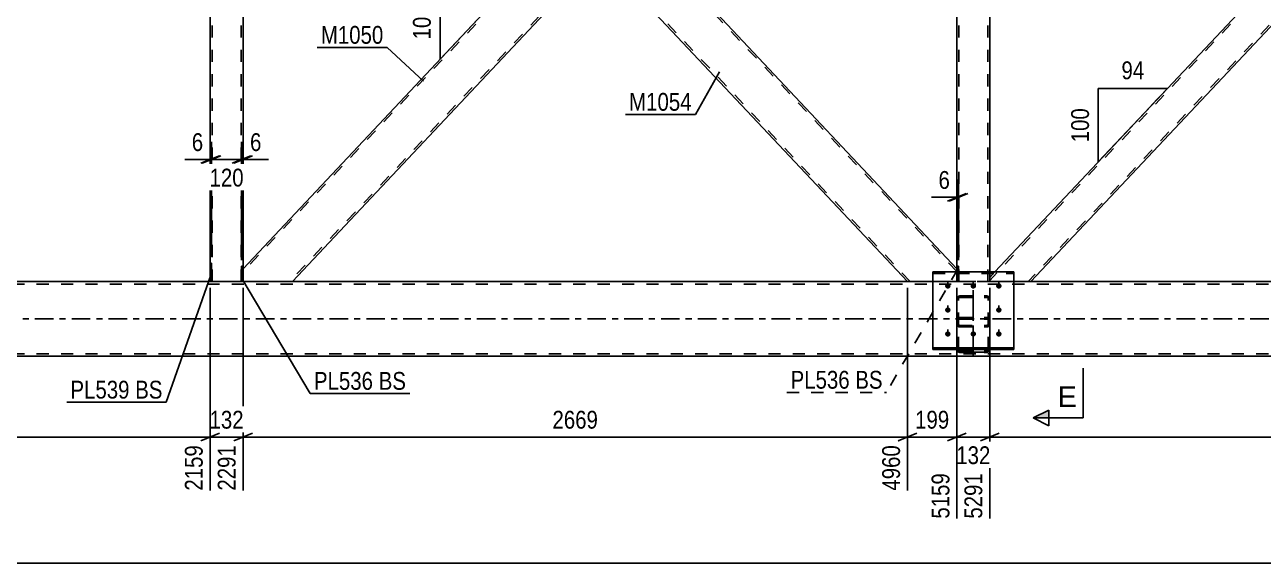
# Model space of a CAD drawing. Header units: millimetres. Extents: x -55 to 786, y -436 to 158.
# Drawn here: x 55.1 to 254.1, y -166.9 to -80.3 of the extents above; entities that cross this region are included whole.
import ezdxf

# ---------------------------------------------------------------- set-up
doc = ezdxf.new("R2010")
doc.units = ezdxf.units.MM
doc.linetypes.add('DXK_LINE_DOT2', pattern=[3.9198, 1.9599, -1.9599])
doc.linetypes.add('DXK_LINE_DOT3', pattern=[5.9187, 2.979, -0.9799, 0.9799, -0.9799])
doc.styles.add('Arial', font='ARIAL.TTF', dxfattribs={"height": 0.2})
doc.styles.add('Arial Narrow', font='ARIALN.TTF', dxfattribs={"height": 0.2})

# ---------------------------------------------------------------- blocks, each defined once
blk = doc.blocks.new('Bolt-761543994-4553 - 4531')
at = {"color": 1, "linetype": 'DXK_LINE_DOT2'}
for p, q in [((203.44, -122.73), (203.44, -121.6)), ((207.54, -122.73), (207.54, -121.6)), ((211.64, -122.73), (211.64, -121.6)), ((203.44, -126.58), (203.44, -125.45)), ((211.64, -126.58), (211.64, -125.45)), ((203.44, -130.44), (203.44, -129.3)), ((207.54, -130.44), (207.54, -129.3)), ((211.64, -130.44), (211.64, -129.3))]:
    blk.add_line(p, q, dxfattribs=at)
blk = doc.blocks.new('Part-761543994-4630 - 4531')
at = {"color": 2, "linetype": 'Continuous'}
for p, q in [((90.18, -119.14), (89.94, -119.14)), ((89.94, -119.14), (89.94, -121.6)), ((90.18, -119.14), (90.18, -121.6)), ((90.18, -121.6), (89.94, -121.6))]:
    blk.add_line(p, q, dxfattribs=at)
blk = doc.blocks.new('Bolt-761543994-4558 - 4531')
at = {"linetype": 'Continuous'}
for points in [[(203.44, -122.73), (203.35, -122.72), (203.26, -122.69), (203.18, -122.65), (203.11, -122.59), (203.06, -122.52), (203.02, -122.44), (203, -122.36), (203, -122.27), (203.02, -122.18), (203.06, -122.11), (203.11, -122.04), (203.18, -121.98), (203.26, -121.93), (203.35, -121.91), (203.44, -121.9), (203.53, -121.91), (203.62, -121.93), (203.7, -121.98), (203.77, -122.04), (203.82, -122.11), (203.86, -122.18), (203.88, -122.27), (203.88, -122.36), (203.86, -122.44), (203.82, -122.52), (203.77, -122.59), (203.7, -122.65), (203.62, -122.69), (203.53, -122.72)], [(207.54, -122.73), (207.45, -122.72), (207.36, -122.69), (207.28, -122.65), (207.21, -122.59), (207.16, -122.52), (207.12, -122.44), (207.1, -122.36), (207.1, -122.27), (207.12, -122.18), (207.16, -122.11), (207.21, -122.04), (207.28, -121.98), (207.36, -121.93), (207.45, -121.91), (207.54, -121.9), (207.63, -121.91), (207.72, -121.93), (207.8, -121.98), (207.87, -122.04), (207.92, -122.11), (207.96, -122.18), (207.98, -122.27), (207.98, -122.36), (207.96, -122.44), (207.92, -122.52), (207.87, -122.59), (207.8, -122.65), (207.72, -122.69), (207.63, -122.72)], [(211.64, -122.73), (211.55, -122.72), (211.46, -122.69), (211.38, -122.65), (211.31, -122.59), (211.26, -122.52), (211.22, -122.44), (211.2, -122.36), (211.2, -122.27), (211.22, -122.18), (211.26, -122.11), (211.31, -122.04), (211.38, -121.98), (211.46, -121.93), (211.55, -121.91), (211.64, -121.9), (211.73, -121.91), (211.82, -121.93), (211.9, -121.98), (211.97, -122.04), (212.02, -122.11), (212.06, -122.18), (212.08, -122.27), (212.08, -122.36), (212.06, -122.44), (212.02, -122.52), (211.97, -122.59), (211.9, -122.65), (211.82, -122.69), (211.73, -122.72)], [(203.44, -126.58), (203.35, -126.57), (203.26, -126.54), (203.18, -126.5), (203.11, -126.44), (203.06, -126.37), (203.02, -126.29), (203, -126.21), (203, -126.12), (203.02, -126.04), (203.06, -125.96), (203.11, -125.89), (203.18, -125.83), (203.26, -125.79), (203.35, -125.76), (203.44, -125.75), (203.53, -125.76), (203.62, -125.79), (203.7, -125.83), (203.77, -125.89), (203.82, -125.96), (203.86, -126.04), (203.88, -126.12), (203.88, -126.21), (203.86, -126.29), (203.82, -126.37), (203.77, -126.44), (203.7, -126.5), (203.62, -126.54), (203.53, -126.57)], [(211.64, -126.58), (211.55, -126.57), (211.46, -126.54), (211.38, -126.5), (211.31, -126.44), (211.26, -126.37), (211.22, -126.29), (211.2, -126.21), (211.2, -126.12), (211.22, -126.04), (211.26, -125.96), (211.31, -125.89), (211.38, -125.83), (211.46, -125.79), (211.55, -125.76), (211.64, -125.75), (211.73, -125.76), (211.82, -125.79), (211.9, -125.83), (211.97, -125.89), (212.02, -125.96), (212.06, -126.04), (212.08, -126.12), (212.08, -126.21), (212.06, -126.29), (212.02, -126.37), (211.97, -126.44), (211.9, -126.5), (211.82, -126.54), (211.73, -126.57)], [(203.44, -130.43), (203.35, -130.42), (203.26, -130.4), (203.18, -130.35), (203.11, -130.29), (203.06, -130.22), (203.02, -130.15), (203, -130.06), (203, -129.97), (203.02, -129.89), (203.06, -129.81), (203.11, -129.74), (203.18, -129.68), (203.26, -129.64), (203.35, -129.61), (203.44, -129.6), (203.53, -129.61), (203.62, -129.64), (203.7, -129.68), (203.77, -129.74), (203.82, -129.81), (203.86, -129.89), (203.88, -129.97), (203.88, -130.06), (203.86, -130.15), (203.82, -130.22), (203.77, -130.29), (203.7, -130.35), (203.62, -130.4), (203.53, -130.42)], [(207.54, -130.43), (207.45, -130.42), (207.36, -130.4), (207.28, -130.35), (207.21, -130.29), (207.16, -130.22), (207.12, -130.15), (207.1, -130.06), (207.1, -129.97), (207.12, -129.89), (207.16, -129.81), (207.21, -129.74), (207.28, -129.68), (207.36, -129.64), (207.45, -129.61), (207.54, -129.6), (207.63, -129.61), (207.72, -129.64), (207.8, -129.68), (207.87, -129.74), (207.92, -129.81), (207.96, -129.89), (207.98, -129.97), (207.98, -130.06), (207.96, -130.15), (207.92, -130.22), (207.87, -130.29), (207.8, -130.35), (207.72, -130.4), (207.63, -130.42)], [(211.64, -130.43), (211.55, -130.42), (211.46, -130.4), (211.38, -130.35), (211.31, -130.29), (211.26, -130.22), (211.22, -130.15), (211.2, -130.06), (211.2, -129.97), (211.22, -129.89), (211.26, -129.81), (211.31, -129.74), (211.38, -129.68), (211.46, -129.64), (211.55, -129.61), (211.64, -129.6), (211.73, -129.61), (211.82, -129.64), (211.9, -129.68), (211.97, -129.74), (212.02, -129.81), (212.06, -129.89), (212.08, -129.97), (212.08, -130.06), (212.06, -130.15), (212.02, -130.22), (211.97, -130.29), (211.9, -130.35), (211.82, -130.4), (211.73, -130.42)]]:
    blk.add_hatch(color=1, dxfattribs=at).paths.add_polyline_path(points)
at = {"color": 1, "linetype": 'Continuous'}
for p, q in [((203.44, -122.71), (203.44, -121.57)), ((207.54, -122.71), (207.54, -121.57)), ((211.64, -122.71), (211.64, -121.57)), ((203.44, -126.56), (203.44, -125.43)), ((211.64, -126.56), (211.64, -125.43)), ((203.44, -130.41), (203.44, -129.28)), ((207.54, -130.41), (207.54, -129.28)), ((211.64, -130.41), (211.64, -129.28))]:
    blk.add_line(p, q, dxfattribs=at)
blk = doc.blocks.new('Part-761543994-4635 - 4531')
at = {"color": 2, "linetype": 'Continuous'}
for p, q in [((85.14, -118.62), (84.9, -118.62)), ((84.9, -118.62), (84.9, -121.6)), ((85.14, -118.62), (85.14, -121.6)), ((85.14, -121.6), (84.9, -121.6))]:
    blk.add_line(p, q, dxfattribs=at)
blk = doc.blocks.new('Part-761543994-4585 - 4531')
at = {"color": 7, "linetype": 'DXK_LINE_DOT2'}
for p, q in [((204.9, -121.6), (204.9, -119.14)), ((205.14, -119.14), (204.9, -119.14)), ((205.14, -121.6), (205.14, -119.14)), ((205.14, -121.6), (204.9, -121.6))]:
    blk.add_line(p, q, dxfattribs=at)
blk = doc.blocks.new('Part-761543994-4590 - 4531')
at = {"color": 2, "linetype": 'Continuous'}
for p, q in [((204.9, -119.14), (205.14, -119.14)), ((204.9, -120.06), (204.9, -119.14)), ((205.14, -119.14), (205.14, -120.06))]:
    blk.add_line(p, q, dxfattribs=at)
at = {"color": 7, "linetype": 'DXK_LINE_DOT2'}
for p, q in [((204.9, -121.6), (204.9, -120.06)), ((205.14, -121.6), (205.14, -120.06)), ((204.9, -121.6), (205.14, -121.6))]:
    blk.add_line(p, q, dxfattribs=at)
blk = doc.blocks.new('Part-761543994-4625 - 4531')
at = {"color": 7, "linetype": 'DXK_LINE_DOT2'}
for p, q in [((89.94, -121.6), (89.94, -119.14)), ((90.18, -119.14), (89.94, -119.14)), ((90.18, -121.6), (90.18, -119.14)), ((90.18, -121.6), (89.94, -121.6))]:
    blk.add_line(p, q, dxfattribs=at)
blk = doc.blocks.new('Part-761543994-4640 - 4531')
at = {"color": 7, "linetype": 'DXK_LINE_DOT2'}
for p, q in [((84.9, -121.6), (84.9, -118.62)), ((85.14, -118.62), (84.9, -118.62)), ((85.14, -121.6), (85.14, -118.62)), ((85.14, -121.6), (84.9, -121.6))]:
    blk.add_line(p, q, dxfattribs=at)
blk = doc.blocks.new('Part-761543994-4669 - 4531')
at = {"color": 2, "linetype": 'Continuous'}
for p, q in [((84.9, -121.6), (44.9, -121.6)), ((89.94, -121.6), (85.14, -121.6)), ((90.18, -121.6), (90.18, -121.6)), ((197.02, -121.6), (98.06, -121.6)), ((441.04, -121.6), (214.04, -121.6)), ((661.74, -133.6), (44.9, -133.6))]:
    blk.add_line(p, q, dxfattribs=at)
at = {"color": 7, "linetype": 'DXK_LINE_DOT2'}
for p, q in [((666.54, -122), (44.9, -122)), ((85.14, -121.6), (84.9, -121.6)), ((666.54, -121.6), (89.94, -121.6)), ((98.06, -121.6), (90.18, -121.6)), ((214.04, -121.6), (197.02, -121.6)), ((666.54, -133.2), (44.9, -133.2))]:
    blk.add_line(p, q, dxfattribs=at)
at = {"color": 7, "linetype": 'DXK_LINE_DOT3'}
blk.add_line((44.9, -127.6), (666.54, -127.6), dxfattribs=at)
blk = doc.blocks.new('Part-761543994-4742 - 4531')
at = {"color": 2, "linetype": 'Continuous'}
for p, q in [((147.54, -69.05), (152.48, -63.8)), ((152.48, -63.8), (204.9, -119.54)), ((196.96, -121.6), (147.54, -69.05)), ((201.04, -121.6), (197.02, -121.6))]:
    blk.add_line(p, q, dxfattribs=at)
at = {"color": 7, "linetype": 'DXK_LINE_DOT2'}
for p, q in [((204.9, -120), (152.26, -64.03)), ((147.76, -68.82), (147.78, -68.8)), ((197.4, -121.6), (147.76, -68.82)), ((204.9, -121.6), (204.9, -119.54)), ((204.9, -119.54), (204.9, -119.54)), ((197.02, -121.6), (196.96, -121.6)), ((204.9, -121.6), (201.04, -121.6))]:
    blk.add_line(p, q, dxfattribs=at)
blk = doc.blocks.new('Part-761543994-4746 - 4531')
at = {"color": 7, "linetype": 'DXK_LINE_DOT3'}
blk.add_line((207.54, -122.99), (207.54, -133.6), dxfattribs=at)
at = {"color": 7, "linetype": 'DXK_LINE_DOT2'}
for p, q in [((204.9, -124.38), (204.94, -124.2)), ((204.9, -132.48), (204.9, -124.38)), ((204.94, -124.2), (205.04, -124.06)), ((205.04, -124.06), (205.2, -123.96)), ((205.16, -124.29), (205.14, -124.38)), ((205.14, -132.48), (205.14, -124.38)), ((205.21, -124.22), (205.16, -124.29)), ((205.2, -123.96), (205.38, -123.93)), ((205.29, -124.17), (205.21, -124.22)), ((205.38, -124.15), (205.29, -124.17)), ((205.38, -123.93), (209.7, -123.93)), ((205.38, -124.15), (209.7, -124.15)), ((209.7, -123.93), (209.88, -123.96)), ((209.79, -124.17), (209.7, -124.15)), ((209.87, -124.22), (209.79, -124.17)), ((209.92, -124.29), (209.87, -124.22)), ((209.88, -123.96), (210.04, -124.06)), ((209.94, -124.38), (209.92, -124.29)), ((209.94, -132.48), (209.94, -124.38)), ((210.04, -124.06), (210.14, -124.2)), ((210.14, -124.2), (210.18, -124.38)), ((210.18, -132.48), (210.18, -124.38)), ((205.38, -127.37), (205.2, -127.41)), ((205.38, -127.37), (209.7, -127.37)), ((209.88, -127.41), (209.7, -127.37)), ((204.94, -127.69), (204.9, -127.88)), ((204.94, -128.61), (204.9, -128.44)), ((205.04, -128.76), (204.94, -128.61)), ((205.2, -128.85), (205.04, -128.76)), ((205.14, -127.88), (205.16, -127.79)), ((205.14, -128.44), (205.16, -128.52)), ((205.16, -127.79), (205.21, -127.7)), ((205.16, -128.52), (205.21, -128.6)), ((205.38, -128.89), (205.2, -128.85)), ((205.21, -127.7), (205.29, -127.65)), ((205.21, -128.6), (205.29, -128.65)), ((205.29, -127.65), (205.38, -127.63)), ((205.29, -128.65), (205.38, -128.66)), ((205.38, -127.63), (209.7, -127.63)), ((205.38, -128.66), (209.7, -128.66)), ((205.38, -128.89), (209.7, -128.89)), ((209.7, -127.63), (209.79, -127.65)), ((209.7, -128.66), (209.79, -128.65)), ((209.88, -128.85), (209.7, -128.89)), ((209.79, -127.65), (209.87, -127.7)), ((209.79, -128.65), (209.87, -128.6)), ((209.87, -127.7), (209.92, -127.79)), ((209.87, -128.6), (209.92, -128.52)), ((210.04, -128.76), (209.88, -128.85)), ((209.92, -127.79), (209.94, -127.88)), ((209.92, -128.52), (209.94, -128.44)), ((210.14, -128.61), (210.04, -128.76)), ((210.18, -127.88), (210.14, -127.69)), ((210.18, -128.44), (210.14, -128.61)), ((204.9, -132.48), (204.94, -132.68)), ((205.16, -132.58), (205.14, -132.48)), ((205.21, -132.66), (205.16, -132.58)), ((205.2, -132.95), (205.38, -132.99)), ((205.29, -132.72), (205.21, -132.66)), ((205.38, -132.74), (205.29, -132.72)), ((205.38, -132.74), (209.7, -132.74)), ((205.38, -132.99), (209.7, -132.99)), ((209.79, -132.72), (209.7, -132.74)), ((209.7, -132.99), (209.88, -132.95)), ((209.87, -132.66), (209.79, -132.72)), ((209.92, -132.58), (209.87, -132.66)), ((209.94, -132.48), (209.92, -132.58)), ((210.14, -132.68), (210.18, -132.48))]:
    blk.add_line(p, q, dxfattribs=at)
for centre, start, end in [((205.4, -127.86), 114.32, 159.2417), ((209.68, -127.86), 20.7583, 65.68), ((205.4, -132.5), 200.7583, 245.68), ((209.68, -132.5), 294.32, 339.2417)]:
    blk.add_arc(centre, 0.496, start, end, dxfattribs=at)
blk = doc.blocks.new('Part-761543994-4767 - 4531')
at = {"color": 7, "linetype": 'DXK_LINE_DOT2'}
for p, q in [((210.18, -6), (204.9, -6)), ((204.9, -8.46), (204.9, -6)), ((205.22, -121.6), (205.22, -6)), ((209.86, -121.6), (209.86, -6)), ((210.18, -6.66), (210.18, -6)), ((204.9, -121.6), (204.9, -119.14)), ((210.18, -121.6), (210.18, -120.06)), ((204.9, -121.6), (210.18, -121.6))]:
    blk.add_line(p, q, dxfattribs=at)
at = {"color": 2, "linetype": 'Continuous'}
for p, q in [((210.18, -120.06), (210.18, -6.66)), ((204.9, -119.14), (204.9, -8.46))]:
    blk.add_line(p, q, dxfattribs=at)
blk = doc.blocks.new('Part-761543994-4772 - 4531')
at = {"color": 7, "linetype": 'DXK_LINE_DOT2'}
for p, q in [((90.18, -6), (84.9, -6)), ((84.9, -8.98), (84.9, -6)), ((85.22, -121.6), (85.22, -6)), ((89.86, -121.6), (89.86, -6)), ((90.18, -8.46), (90.18, -6)), ((84.9, -121.6), (84.9, -118.62)), ((90.18, -121.6), (90.18, -119.14)), ((84.9, -121.6), (90.18, -121.6))]:
    blk.add_line(p, q, dxfattribs=at)
at = {"color": 2, "linetype": 'Continuous'}
for p, q in [((84.9, -118.62), (84.9, -8.98)), ((90.18, -119.14), (90.18, -8.46))]:
    blk.add_line(p, q, dxfattribs=at)
blk = doc.blocks.new('Part-761543994-4822 - 4531')
at = {"color": 7, "linetype": 'DXK_LINE_DOT2'}
for p, q in [((318.71, -6), (210.18, -121.41)), ((324.9, -6.19), (216.37, -121.6)), ((324.9, -6), (318.27, -6)), ((267.54, -59.95), (263.92, -63.8)), ((271.17, -63.8), (267.54, -67.65)), ((210.18, -120.94), (211.01, -120.06)), ((210.18, -121.6), (210.18, -120.94)), ((216.81, -121.6), (210.18, -121.6))]:
    blk.add_line(p, q, dxfattribs=at)
at = {"color": 2, "linetype": 'Continuous'}
for p, q in [((318.27, -6), (267.54, -59.95)), ((324.9, -6.66), (271.17, -63.8)), ((324.9, -6.66), (324.9, -6)), ((263.92, -63.8), (211.01, -120.06)), ((267.54, -67.65), (216.81, -121.6))]:
    blk.add_line(p, q, dxfattribs=at)
blk = doc.blocks.new('Part-761543994-4890 - 4531')
at = {"color": 7, "linetype": 'DXK_LINE_DOT2'}
for p, q in [((201.04, -132.51), (201.04, -120.08)), ((201.04, -120.08), (214.04, -120.08)), ((201.04, -120.3), (214.04, -120.3)), ((214.04, -120.08), (214.04, -132.51)), ((201.04, -132.3), (214.04, -132.3)), ((214.04, -132.51), (201.04, -132.51))]:
    blk.add_line(p, q, dxfattribs=at)
blk = doc.blocks.new('Part-761543994-4837 - 4531')
at = {"color": 7, "linetype": 'DXK_LINE_DOT2'}
for p, q in [((197.4, -6), (90.18, -120.01)), ((204.9, -7.59), (97.69, -121.6)), ((197.02, -6), (196.96, -6)), ((204.9, -8.06), (204.9, -6)), ((147.54, -58.55), (142.6, -63.8)), ((152.48, -63.8), (147.54, -69.05)), ((90.18, -120.47), (90.18, -119.54)), ((97.25, -121.6), (97.87, -121.6)), ((98.13, -121.6), (98.06, -121.6))]:
    blk.add_line(p, q, dxfattribs=at)
at = {"color": 2, "linetype": 'Continuous'}
for p, q in [((196.96, -6), (147.54, -58.55)), ((204.9, -6), (197.02, -6)), ((204.9, -8.06), (152.48, -63.8)), ((142.6, -63.8), (90.18, -119.54)), ((147.54, -69.05), (98.13, -121.6)), ((90.18, -121.6), (90.18, -120.47)), ((97.25, -121.6), (90.18, -121.6)), ((98.06, -121.6), (97.25, -121.6)), ((98.06, -121.6), (98.06, -121.6))]:
    blk.add_line(p, q, dxfattribs=at)
blk = doc.blocks.new('Part-761543994-4850 - 4531')
at = {"color": 7, "linetype": 'DXK_LINE_DOT3'}
blk.add_line((207.54, -133.58), (207.54, -122.96), dxfattribs=at)
at = {"color": 7, "linetype": 'DXK_LINE_DOT2'}
for p, q in [((204.94, -124.18), (204.9, -124.35)), ((204.9, -132.46), (204.9, -124.35)), ((205.04, -124.04), (204.94, -124.18)), ((205.2, -123.94), (205.04, -124.04)), ((205.14, -124.35), (205.16, -124.27)), ((205.14, -132.46), (205.14, -124.35)), ((205.16, -124.27), (205.21, -124.19)), ((205.38, -123.9), (205.2, -123.94)), ((205.21, -124.19), (205.29, -124.15)), ((205.29, -124.15), (205.38, -124.13)), ((205.38, -123.9), (209.7, -123.9)), ((205.38, -124.13), (209.7, -124.13)), ((209.88, -123.94), (209.7, -123.9)), ((209.7, -124.13), (209.79, -124.15)), ((209.79, -124.15), (209.87, -124.19)), ((209.87, -124.19), (209.92, -124.27)), ((210.04, -124.04), (209.88, -123.94)), ((209.92, -124.27), (209.94, -124.35)), ((209.94, -132.46), (209.94, -124.35)), ((210.14, -124.18), (210.04, -124.04)), ((210.18, -124.35), (210.14, -124.18)), ((210.18, -132.46), (210.18, -124.35)), ((205.2, -127.39), (205.38, -127.35)), ((205.38, -127.35), (209.7, -127.35)), ((209.7, -127.35), (209.88, -127.39)), ((204.9, -127.86), (204.94, -127.67)), ((204.9, -128.41), (204.94, -128.59)), ((204.94, -128.59), (205.04, -128.73)), ((205.04, -128.73), (205.2, -128.83)), ((205.16, -127.76), (205.14, -127.86)), ((205.16, -128.5), (205.14, -128.41)), ((205.21, -127.68), (205.16, -127.76)), ((205.21, -128.57), (205.16, -128.5)), ((205.2, -128.83), (205.38, -128.86)), ((205.29, -127.62), (205.21, -127.68)), ((205.29, -128.62), (205.21, -128.57)), ((205.38, -127.61), (205.29, -127.62)), ((205.38, -128.64), (205.29, -128.62)), ((205.38, -127.61), (209.7, -127.61)), ((205.38, -128.64), (209.7, -128.64)), ((205.38, -128.86), (209.7, -128.86)), ((209.79, -127.62), (209.7, -127.61)), ((209.79, -128.62), (209.7, -128.64)), ((209.7, -128.86), (209.88, -128.83)), ((209.87, -127.68), (209.79, -127.62)), ((209.87, -128.57), (209.79, -128.62)), ((209.92, -127.76), (209.87, -127.68)), ((209.92, -128.5), (209.87, -128.57)), ((209.88, -128.83), (210.04, -128.73)), ((209.94, -127.86), (209.92, -127.76)), ((209.94, -128.41), (209.92, -128.5)), ((210.04, -128.73), (210.14, -128.59)), ((210.14, -127.67), (210.18, -127.86)), ((210.14, -128.59), (210.18, -128.41)), ((204.91, -132.49), (204.9, -132.46)), ((205.14, -132.46), (205.16, -132.56)), ((205.16, -132.56), (205.21, -132.64)), ((205.21, -132.64), (205.29, -132.69)), ((205.29, -132.69), (205.38, -132.71)), ((205.38, -132.71), (209.7, -132.71)), ((209.7, -132.71), (209.79, -132.69)), ((209.79, -132.69), (209.87, -132.64)), ((209.87, -132.64), (209.92, -132.56)), ((209.92, -132.56), (209.94, -132.46)), ((210.18, -132.46), (210.17, -132.49))]:
    blk.add_line(p, q, dxfattribs=at)
at = {"color": 2, "linetype": 'Continuous'}
for p, q in [((204.94, -132.65), (204.91, -132.49)), ((205.38, -132.97), (205.2, -132.93)), ((205.38, -132.97), (209.7, -132.97)), ((209.88, -132.93), (209.7, -132.97)), ((210.17, -132.49), (210.14, -132.65))]:
    blk.add_line(p, q, dxfattribs=at)
at = {"color": 7, "linetype": 'DXK_LINE_DOT2'}
for centre, start, end in [((205.4, -127.84), 114.32, 159.2417), ((209.68, -127.84), 20.7583, 65.68)]:
    blk.add_arc(centre, 0.496, start, end, dxfattribs=at)
at = {"color": 2, "linetype": 'Continuous'}
for centre, start, end in [((205.4, -132.48), 200.7583, 245.68), ((209.68, -132.48), 294.32, 339.2417)]:
    blk.add_arc(centre, 0.496, start, end, dxfattribs=at)
blk = doc.blocks.new('Part-761543994-4879 - 4531')
at = {"color": 2, "linetype": 'Continuous'}
for p, q in [((201.04, -120.06), (214.04, -120.06)), ((201.04, -132.49), (201.04, -120.06)), ((214.04, -132.49), (214.04, -120.06)), ((201.04, -132.27), (214.04, -132.27)), ((214.04, -132.49), (201.04, -132.49))]:
    blk.add_line(p, q, dxfattribs=at)
at = {"color": 7, "linetype": 'DXK_LINE_DOT2'}
blk.add_line((201.04, -120.28), (214.04, -120.28), dxfattribs=at)
blk = doc.blocks.new('StraightDimension-761543994-14170 - 4531')
at = {"color": 7, "linetype": 'Continuous'}
for p, q in [((210.18, -122.6), (210.18, -159.69)), ((318.27, -122.6), (318.27, -155.19)), ((211.68, -145.98), (208.68, -147.18)), ((210.18, -146.58), (318.27, -146.58)), ((316.77, -147.18), (319.77, -145.98))]:
    blk.add_line(p, q, dxfattribs=at)
at = {"color": 0}
blk.add_wipeout([(268.48, -145.83), (268.48, -141.63), (259.97, -141.63), (259.97, -145.83)], dxfattribs=at)
at = {"color": 0, "linetype": 'Continuous'}
blk.add_wipeout([(317.67, -147.28), (313.47, -147.28), (313.47, -155.79), (317.67, -155.79)], dxfattribs=at)
at = {"color": 3, "style": 'Arial Narrow'}
blk.add_text('2702', height=2.863, dxfattribs=at).set_placement((260.57, -145.23))
at = {"color": 3, "linetype": 'Continuous', "style": 'Arial Narrow'}
blk.add_text('7993', height=2.863, rotation=90.0002, dxfattribs=at).set_placement((317.07, -155.19))
blk = doc.blocks.new('StraightDimension-761543994-14173 - 4531')
at = {"color": 7, "linetype": 'Continuous'}
for p, q in [((90.18, -122.6), (90.18, -155.19)), ((196.96, -122.6), (196.96, -155.19)), ((91.68, -145.98), (88.68, -147.18)), ((90.18, -146.58), (196.96, -146.58)), ((195.46, -147.18), (198.46, -145.98))]:
    blk.add_line(p, q, dxfattribs=at)
at = {"color": 0}
blk.add_wipeout([(147.83, -145.83), (147.83, -141.63), (139.31, -141.63), (139.31, -145.83)], dxfattribs=at)
at = {"color": 0, "linetype": 'Continuous'}
blk.add_wipeout([(196.36, -147.28), (192.16, -147.28), (192.16, -155.79), (196.36, -155.79)], dxfattribs=at)
at = {"color": 3, "style": 'Arial Narrow'}
blk.add_text('2669', height=2.863, dxfattribs=at).set_placement((139.91, -145.23))
at = {"color": 3, "linetype": 'Continuous', "style": 'Arial Narrow'}
blk.add_text('4960', height=2.863, rotation=90.0002, dxfattribs=at).set_placement((195.76, -155.19))
blk = doc.blocks.new('StraightDimension-761543994-14174 - 4531')
at = {"color": 7, "linetype": 'Continuous'}
for p, q in [((84.9, -122.6), (84.9, -155.19)), ((90.18, -122.6), (90.18, -155.19)), ((83.4, -147.18), (86.4, -145.98)), ((84.9, -146.58), (90.18, -146.58)), ((91.68, -145.98), (88.68, -147.18))]:
    blk.add_line(p, q, dxfattribs=at)
at = {"color": 0}
blk.add_wipeout([(90.88, -145.83), (90.88, -141.63), (84.2, -141.63), (84.2, -145.83)], dxfattribs=at)
at = {"color": 0, "linetype": 'Continuous'}
blk.add_wipeout([(89.58, -147.28), (85.38, -147.28), (85.38, -155.79), (89.58, -155.79)], dxfattribs=at)
at = {"color": 3, "style": 'Arial Narrow'}
blk.add_text('132', height=2.863, dxfattribs=at).set_placement((84.8, -145.23))
at = {"color": 3, "linetype": 'Continuous', "style": 'Arial Narrow'}
blk.add_text('2291', height=2.863, rotation=90.0002, dxfattribs=at).set_placement((88.98, -155.19))
blk = doc.blocks.new('StraightDimension-761543994-14586 - 4531')
at = {"color": 7, "linetype": 'Continuous'}
blk.add_line((-1, -166.85), (707.54, -166.85), dxfattribs=at)
blk = doc.blocks.new('StraightDimension-761543994-10568 - 4531')
at = {"color": 7, "linetype": 'Continuous'}
for p, q in [((84.9, -117.62), (84.9, -99.13)), ((85.14, -117.62), (85.14, -99.13)), ((83.4, -102.58), (86.4, -101.38)), ((86.64, -101.38), (83.64, -102.58)), ((84.9, -101.98), (85.14, -101.98))]:
    blk.add_line(p, q, dxfattribs=at)
at = {"color": 0}
blk.add_wipeout([(84.38, -101.23), (84.38, -97.03), (81.35, -97.03), (81.35, -101.23)], dxfattribs=at)
at = {"color": 7, "linetype": 'Continuous'}
blk.add_line((84.9, -101.98), (80.82, -101.98), dxfattribs=at)
blk.add_line((84.9, -101.98), (80.82, -101.98), dxfattribs=at)
at = {"color": 3, "style": 'Arial Narrow'}
blk.add_text('6', height=2.86, dxfattribs=at).set_placement((81.95, -100.63))
blk = doc.blocks.new('AngleDimension-761543994-5104 - 4531')
at = {"color": 7, "linetype": 'Continuous'}
for p, q in [((121.85, -74.06), (132.95, -74.06)), ((121.85, -85.86), (132.95, -74.06)), ((121.85, -85.86), (121.85, -74.06)), ((129.27, -77.97), (132.95, -74.06))]:
    blk.add_line(p, q, dxfattribs=at)
at = {"color": 0}
for points in [[(129.83, -73.16), (129.83, -68.96), (124.98, -68.96), (124.98, -73.16)], [(120.95, -76.62), (116.75, -76.62), (116.75, -83.3), (120.95, -83.3)]]:
    blk.add_wipeout(points, dxfattribs=at)
at = {"color": 3, "style": 'Arial Narrow'}
blk.add_text('94', height=2.863, dxfattribs=at).set_placement((125.58, -72.56))
blk.add_text('100', height=2.863, rotation=90.0002, dxfattribs=at).set_placement((120.35, -82.7))
blk = doc.blocks.new('StraightDimension-761543994-10566 - 4531')
at = {"color": 7, "linetype": 'Continuous'}
for p, q in [((89.94, -118.14), (89.94, -99.13)), ((90.18, -118.14), (90.18, -99.13)), ((88.44, -102.58), (91.44, -101.38)), ((91.68, -101.38), (88.68, -102.58)), ((89.94, -101.98), (90.18, -101.98))]:
    blk.add_line(p, q, dxfattribs=at)
at = {"color": 0}
blk.add_wipeout([(93.73, -101.23), (93.73, -97.03), (90.71, -97.03), (90.71, -101.23)], dxfattribs=at)
at = {"color": 7, "linetype": 'Continuous'}
blk.add_line((90.18, -101.98), (94.26, -101.98), dxfattribs=at)
blk.add_line((90.18, -101.98), (94.26, -101.98), dxfattribs=at)
at = {"color": 3, "style": 'Arial Narrow'}
blk.add_text('6', height=2.86, dxfattribs=at).set_placement((91.31, -100.63))
blk = doc.blocks.new('AngleDimension-761543994-5221 - 4531')
at = {"color": 7, "linetype": 'Continuous'}
for p, q in [((227.63, -90.59), (238.73, -90.59)), ((227.63, -102.39), (238.73, -90.59)), ((227.63, -102.39), (227.63, -90.59)), ((236.14, -93.34), (238.73, -90.59))]:
    blk.add_line(p, q, dxfattribs=at)
at = {"color": 0}
for points in [[(235.6, -89.69), (235.6, -85.49), (230.75, -85.49), (230.75, -89.69)], [(226.73, -93.15), (222.53, -93.15), (222.53, -99.83), (226.73, -99.83)]]:
    blk.add_wipeout(points, dxfattribs=at)
at = {"color": 3, "style": 'Arial Narrow'}
blk.add_text('94', height=2.863, dxfattribs=at).set_placement((231.35, -89.09))
blk.add_text('100', height=2.863, rotation=90.0002, dxfattribs=at).set_placement((226.13, -99.23))
blk = doc.blocks.new('StraightDimension-761543994-10567 - 4531')
at = {"color": 7, "linetype": 'Continuous'}
for p, q in [((83.64, -102.58), (86.64, -101.38)), ((85.14, -117.62), (85.14, -99.58)), ((91.44, -101.38), (88.44, -102.58)), ((89.94, -118.14), (89.94, -99.58)), ((85.14, -101.98), (89.94, -101.98))]:
    blk.add_line(p, q, dxfattribs=at)
at = {"color": 0}
blk.add_wipeout([(90.88, -106.93), (90.88, -102.73), (84.2, -102.73), (84.2, -106.93)], dxfattribs=at)
at = {"color": 3, "style": 'Arial Narrow'}
blk.add_text('120', height=2.863, dxfattribs=at).set_placement((84.8, -106.33))
blk = doc.blocks.new('StraightDimension-761543994-10604 - 4531')
at = {"color": 7, "linetype": 'Continuous'}
for p, q in [((204.9, -118.14), (204.9, -105.21)), ((205.14, -118.14), (205.14, -105.21)), ((203.4, -108.66), (206.4, -107.46)), ((206.64, -107.46), (203.64, -108.66)), ((204.9, -108.06), (205.14, -108.06))]:
    blk.add_line(p, q, dxfattribs=at)
at = {"color": 0}
blk.add_wipeout([(204.38, -107.31), (204.38, -103.11), (201.35, -103.11), (201.35, -107.31)], dxfattribs=at)
at = {"color": 7, "linetype": 'Continuous'}
blk.add_line((204.9, -108.06), (200.82, -108.06), dxfattribs=at)
blk.add_line((204.9, -108.06), (200.82, -108.06), dxfattribs=at)
at = {"color": 3, "style": 'Arial Narrow'}
blk.add_text('6', height=2.86, dxfattribs=at).set_placement((201.95, -106.71))
blk = doc.blocks.new('StraightDimension-761543994-14171 - 4531')
at = {"color": 7, "linetype": 'Continuous'}
for p, q in [((204.9, -122.6), (204.9, -159.69)), ((210.18, -122.6), (210.18, -159.69)), ((203.4, -147.18), (206.4, -145.98)), ((204.9, -146.58), (210.18, -146.58)), ((211.68, -145.98), (208.68, -147.18))]:
    blk.add_line(p, q, dxfattribs=at)
at = {"color": 0}
blk.add_wipeout([(210.88, -151.53), (210.88, -147.33), (204.2, -147.33), (204.2, -151.53)], dxfattribs=at)
at = {"color": 0, "linetype": 'Continuous'}
blk.add_wipeout([(209.58, -151.78), (205.38, -151.78), (205.38, -160.29), (209.58, -160.29)], dxfattribs=at)
at = {"color": 3, "style": 'Arial Narrow'}
blk.add_text('132', height=2.863, dxfattribs=at).set_placement((204.8, -150.93))
at = {"color": 3, "linetype": 'Continuous', "style": 'Arial Narrow'}
blk.add_text('5291', height=2.863, rotation=90.0002, dxfattribs=at).set_placement((208.98, -159.69))
blk = doc.blocks.new('StraightDimension-761543994-14172 - 4531')
at = {"color": 7, "linetype": 'Continuous'}
for p, q in [((196.96, -122.6), (196.96, -155.19)), ((204.9, -122.6), (204.9, -159.69)), ((195.46, -147.18), (198.46, -145.98)), ((196.96, -146.58), (204.9, -146.58)), ((206.4, -145.98), (203.4, -147.18))]:
    blk.add_line(p, q, dxfattribs=at)
at = {"color": 0}
blk.add_wipeout([(204.27, -145.83), (204.27, -141.63), (197.59, -141.63), (197.59, -145.83)], dxfattribs=at)
at = {"color": 0, "linetype": 'Continuous'}
blk.add_wipeout([(204.3, -151.78), (200.1, -151.78), (200.1, -160.29), (204.3, -160.29)], dxfattribs=at)
at = {"color": 3, "style": 'Arial Narrow'}
blk.add_text('199', height=2.863, dxfattribs=at).set_placement((198.19, -145.23))
at = {"color": 3, "linetype": 'Continuous', "style": 'Arial Narrow'}
blk.add_text('5159', height=2.863, rotation=90.0002, dxfattribs=at).set_placement((203.7, -159.69))
blk = doc.blocks.new('StraightDimension-761543994-14175 - 4531')
at = {"color": 7, "linetype": 'Continuous'}
for p, q in [((84.9, -122.6), (84.9, -155.19)), ((0, -134.6), (0, -149.71)), ((1.5, -145.98), (-1.5, -147.18)), ((0, -146.58), (84.9, -146.58)), ((83.4, -147.18), (86.4, -145.98))]:
    blk.add_line(p, q, dxfattribs=at)
at = {"color": 0}
blk.add_wipeout([(46.71, -145.83), (46.71, -141.63), (38.19, -141.63), (38.19, -145.83)], dxfattribs=at)
at = {"color": 0, "linetype": 'Continuous'}
for points in [[(-0.6, -147.28), (-4.8, -147.28), (-4.8, -150.31), (-0.6, -150.31)], [(84.3, -147.28), (80.1, -147.28), (80.1, -155.79), (84.3, -155.79)]]:
    blk.add_wipeout(points, dxfattribs=at)
at = {"color": 3, "style": 'Arial Narrow'}
blk.add_text('2159', height=2.863, dxfattribs=at).set_placement((38.79, -145.23))
at = {"color": 3, "linetype": 'Continuous', "style": 'Arial Narrow'}
for s, height, p in [('0', 2.86, (-1.2, -149.71)), ('2159', 2.863, (83.7, -155.19))]:
    blk.add_text(s, height=height, rotation=90.0002, dxfattribs=at).set_placement(p)
blk = doc.blocks.new('Mark-761543994-4738 - 4531')
at = {"color": 0}
blk.add_wipeout([(162.28, -94.16), (162.28, -91.16), (152.23, -91.16), (152.23, -94.16)], dxfattribs=at)
blk.add_wipeout([(162.28, -94.16), (162.28, -91.16), (152.23, -91.16), (152.23, -94.16)], dxfattribs=at)
at = {"color": 30, "linetype": 'Continuous'}
for p in [(166.74, -87.93), (151.63, -94.76)]:
    blk.add_line(p, (162.88, -94.76), dxfattribs=at)
at = {"color": 3, "style": 'Arial Narrow'}
blk.add_text('M1054', height=2.863, dxfattribs=at).set_placement((152.23, -94.16))
blk = doc.blocks.new('Mark-761543994-4833 - 4531')
at = {"color": 0}
blk.add_wipeout([(112.74, -83.4), (112.74, -80.4), (102.69, -80.4), (102.69, -83.4)], dxfattribs=at)
blk.add_wipeout([(112.74, -83.4), (112.74, -80.4), (102.69, -80.4), (102.69, -83.4)], dxfattribs=at)
at = {"color": 30, "linetype": 'Continuous'}
for p in [(102.09, -84), (119.16, -89.43)]:
    blk.add_line(p, (113.34, -84), dxfattribs=at)
at = {"color": 3, "style": 'Arial Narrow'}
blk.add_text('M1050', height=2.863, dxfattribs=at).set_placement((102.69, -83.4))
blk = doc.blocks.new('MarkSet-761543994-6221 - 4531')
at = {"color": 0}
blk.add_wipeout([(71.96, -140.4), (71.96, -137.4), (62.45, -137.4), (62.45, -140.4)], dxfattribs=at)
blk.add_wipeout([(71.96, -140.4), (71.96, -137.4), (62.45, -137.4), (62.45, -140.4)], dxfattribs=at)
at = {"color": 3, "style": 'Arial Narrow'}
blk.add_text('PL539', height=2.863, dxfattribs=at).set_placement((62.45, -140.4))
at = {"color": 0}
blk.add_wipeout([(77.24, -140.4), (77.24, -137.4), (72.86, -137.4), (72.86, -140.4)], dxfattribs=at)
blk.add_wipeout([(77.24, -140.4), (77.24, -137.4), (72.86, -137.4), (72.86, -140.4)], dxfattribs=at)
at = {"color": 30, "linetype": 'Continuous'}
for p in [(85.01, -120.6), (61.85, -141)]:
    blk.add_line(p, (77.84, -141), dxfattribs=at)
at = {"color": 3, "style": 'Arial Narrow'}
blk.add_text('BS', height=2.863, dxfattribs=at).set_placement((72.86, -140.4))
blk = doc.blocks.new('SectionMark-761543994-6096 - 4531')
at = {"linetype": 'Continuous'}
for points in [[(219.68, 19.78), (219.68, 18.53), (217.18, 19.78)], [(219.68, -142.27), (219.68, -143.52), (217.18, -143.52)]]:
    blk.add_hatch(color=6, dxfattribs=at).paths.add_polyline_path(points)
at = {"color": 6, "linetype": 'Continuous'}
for p, q in [((217.18, 19.78), (219.68, 21.03)), ((219.68, 18.53), (219.68, 21.03)), ((225.18, 19.78), (217.18, 19.78)), ((217.18, 19.78), (219.68, 18.53)), ((225.18, 19.78), (225.18, 11.78)), ((225.18, -143.52), (225.18, -135.52)), ((217.18, -143.52), (219.68, -142.27)), ((219.68, -142.27), (219.68, -144.77)), ((225.18, -143.52), (217.18, -143.52)), ((219.68, -144.77), (217.18, -143.52))]:
    blk.add_line(p, q, dxfattribs=at)
at = {"color": 0, "linetype": 'Continuous'}
for points in [[(224.18, 14.53), (224.18, 18.03), (221.07, 18.03), (221.07, 14.53)], [(224.18, -141.77), (224.18, -138.27), (221.07, -138.27), (221.07, -141.77)]]:
    blk.add_wipeout(points, dxfattribs=at)
at = {"color": 3, "linetype": 'Continuous', "style": 'Arial'}
for p in [(221.07, 14.53), (221.07, -141.77)]:
    blk.add_text('E', height=3.34, dxfattribs=at).set_placement(p)
blk = doc.blocks.new('MarkSet-761543994-6215 - 4531')
at = {"color": 0}
blk.add_wipeout([(111.09, -138.99), (111.09, -135.99), (101.58, -135.99), (101.58, -138.99)], dxfattribs=at)
blk.add_wipeout([(111.09, -138.99), (111.09, -135.99), (101.58, -135.99), (101.58, -138.99)], dxfattribs=at)
at = {"color": 30, "linetype": 'Continuous'}
blk.add_line((90, -121.1), (100.98, -139.59), dxfattribs=at)
at = {"color": 3, "style": 'Arial Narrow'}
blk.add_text('PL536', height=2.863, dxfattribs=at).set_placement((101.58, -138.99))
at = {"color": 0}
blk.add_wipeout([(116.37, -138.99), (116.37, -135.99), (111.99, -135.99), (111.99, -138.99)], dxfattribs=at)
blk.add_wipeout([(116.37, -138.99), (116.37, -135.99), (111.99, -135.99), (111.99, -138.99)], dxfattribs=at)
at = {"color": 30, "linetype": 'Continuous'}
blk.add_line((100.98, -139.59), (116.97, -139.59), dxfattribs=at)
at = {"color": 3, "style": 'Arial Narrow'}
blk.add_text('BS', height=2.863, dxfattribs=at).set_placement((111.99, -138.99))
blk = doc.blocks.new('MarkSet-761543994-13909 - 4531')
at = {"color": 0}
blk.add_wipeout([(187.68, -138.81), (187.68, -135.81), (178.18, -135.81), (178.18, -138.81)], dxfattribs=at)
blk.add_wipeout([(187.68, -138.81), (187.68, -135.81), (178.18, -135.81), (178.18, -138.81)], dxfattribs=at)
at = {"color": 3, "style": 'Arial Narrow'}
blk.add_text('PL536', height=2.863, dxfattribs=at).set_placement((178.18, -138.81))
at = {"color": 0}
blk.add_wipeout([(192.97, -138.81), (192.97, -135.81), (188.58, -135.81), (188.58, -138.81)], dxfattribs=at)
blk.add_wipeout([(192.97, -138.81), (192.97, -135.81), (188.58, -135.81), (188.58, -138.81)], dxfattribs=at)
at = {"color": 30, "linetype": 'DXK_LINE_DOT2'}
for p in [(205.03, -119.63), (177.58, -139.41)]:
    blk.add_line(p, (193.57, -139.41), dxfattribs=at)
at = {"color": 3, "style": 'Arial Narrow'}
blk.add_text('BS', height=2.863, dxfattribs=at).set_placement((188.58, -138.81))

msp = doc.modelspace()

# ---------------------------------------------------------------- block references
for name in ['Part-761543994-4772 - 4531', 'Part-761543994-4837 - 4531', 'Part-761543994-4767 - 4531', 'Part-761543994-4822 - 4531', 'Part-761543994-4742 - 4531', 'Part-761543994-4635 - 4531', 'Part-761543994-4640 - 4531', 'Part-761543994-4630 - 4531', 'Part-761543994-4625 - 4531', 'Part-761543994-4585 - 4531', 'Part-761543994-4590 - 4531', 'Part-761543994-4879 - 4531', 'Part-761543994-4890 - 4531', 'Part-761543994-4669 - 4531', 'Bolt-761543994-4558 - 4531', 'Bolt-761543994-4553 - 4531', 'Part-761543994-4850 - 4531', 'Part-761543994-4746 - 4531']:
    msp.add_blockref(name, (0, 0))

# ---------------------------------------------------------------- next in the draw order: block references
for name in ['StraightDimension-761543994-14173 - 4531', 'StraightDimension-761543994-14170 - 4531']:
    msp.add_blockref(name, (0, 0))

# ---------------------------------------------------------------- next in the draw order: block references
msp.add_blockref('StraightDimension-761543994-14174 - 4531', (0, 0))

# ---------------------------------------------------------------- next in the draw order: block references
msp.add_blockref('StraightDimension-761543994-14586 - 4531', (0, 0))

# ---------------------------------------------------------------- next in the draw order: block references
for name in ['AngleDimension-761543994-5104 - 4531', 'AngleDimension-761543994-5221 - 4531', 'Mark-761543994-4738 - 4531', 'StraightDimension-761543994-10568 - 4531', 'StraightDimension-761543994-10566 - 4531', 'StraightDimension-761543994-10604 - 4531', 'MarkSet-761543994-6215 - 4531', 'StraightDimension-761543994-14175 - 4531', 'StraightDimension-761543994-14171 - 4531']:
    msp.add_blockref(name, (0, 0))

# ---------------------------------------------------------------- next in the draw order: block references
for name in ['SectionMark-761543994-6096 - 4531', 'Mark-761543994-4833 - 4531', 'StraightDimension-761543994-10567 - 4531', 'MarkSet-761543994-6221 - 4531', 'StraightDimension-761543994-14172 - 4531']:
    msp.add_blockref(name, (0, 0))

# ---------------------------------------------------------------- next in the draw order: block references
msp.add_blockref('MarkSet-761543994-13909 - 4531', (0, 0))

doc.saveas('drawing.dxf')
